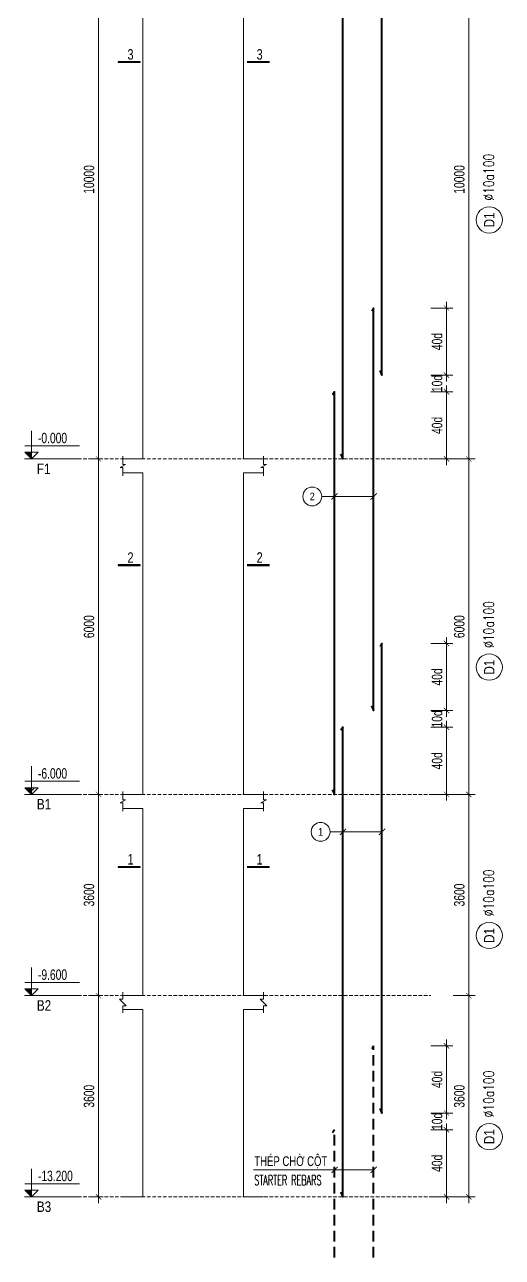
# Model space of a CAD drawing. Header units: millimetres. Extents: x 415878 to 795945, y 85573 to 378758.
# Drawn here: x 415878 to 424428, y 87047 to 109098 of the extents above; entities that cross this region are included whole.
import ezdxf
from ezdxf.enums import TextEntityAlignment as Align

# ---------------------------------------------------------------- set-up
doc = ezdxf.new("R2010")
doc.units = ezdxf.units.MM
doc.linetypes.add('DASHED2', pattern=[9.524999999999999, 6.35, -3.175])
doc.linetypes.add('HIDDEN', pattern=[9.524999999999999, 6.35, -3.175])
doc.layers.get('0').update_dxf_attribs({"lineweight": 20})
doc.layers.get('Defpoints').update_dxf_attribs({"color": 151, "lineweight": 9})
for name, color, linetype, lineweight in [('NDC_S_ANNO', 7, 'Continuous', 20), ('NDC_S_CONTINUOUS', 3, 'Continuous', 20), ('NDC_S_DIM', 1, 'Continuous', 15), ('NDC_S_ENG TEXT', 2, 'Continuous', 20), ('NDC_S_ENG TITLE', 3, 'Continuous', 20), ('NDC_S_HATCH MATERIAL', 8, 'Continuous', 13), ('NDC_S_LEADER', 1, 'Continuous', 15), ('NDC_S_REBAR NO.', 7, 'Continuous', 20), ('NDC_S_REBAR NO. BOX', 1, 'Continuous', 9), ('NDC_S_STIRRUP', 4, 'Continuous', 40), ('NDC_S_TEXT SYMBOL', 7, 'Continuous', 20), ('NDC_S_VN TEXT', 7, 'Continuous', 20)]:
    doc.layers.add(name, color=color, linetype=linetype, lineweight=lineweight)
doc.styles.add('NDC_ANNO', font='', dxfattribs={"width": 0.8})
doc.styles.add('NDC_ARIAL', font='arial.ttf', dxfattribs={"width": 0.85})
doc.styles.add('NDC_DIM', font='', dxfattribs={"width": 0.75})
doc.styles.add('NDC_ROMANS', font='romans.shx', dxfattribs={"width": 0.7})
doc.styles.add('NDC_VIE TXT', font='arial.ttf', dxfattribs={"width": 0.8})
doc.styles.get('NDC_ANNO').set_extended_font_data('Dotum')
doc.styles.get('NDC_DIM').set_extended_font_data('Dotum')
doc.dimstyles.new('NDC_dim_75', dxfattribs={"dimscale": 75, "dimtxt": 2.5, "dimasz": 1.5, "dimexe": 1.5, "dimexo": 2.5, "dimgap": 1, "dimtad": 1, "dimdec": 0, "dimzin": 0, "dimdsep": 46, "dimtxsty": 'NDC_DIM', "dimblk": 'DIMMARK', "dimcen": 0.09, "dimdle": 1.2, "dimclrd": 1, "dimclre": 1, "dimclrt": 3, "dimadec": 0, "dimazin": 0, "dimtfac": 1, "dimtdec": 0, "dimtix": 1, "dimtofl": 0, "dimtmove": 0, "dimatfit": 3, "dimfxl": 8, "dimfxlon": 1, "dimtolj": 1, "dimtzin": 0, "dimarcsym": 0})

# ---------------------------------------------------------------- blocks, each defined once
blk = doc.blocks.new('*U25')
at = {"layer": 'NDC_S_ANNO', "color": 0, "linetype": 'ByBlock', "lineweight": -2}
blk.add_line((-4.357142640116527, 0.002997111644365447), (1.000000217026004, 0.002999782974066001), dxfattribs=at)
at = {"layer": 'NDC_S_ANNO', "ltscale": 0.005, "const_width": 0.5}
blk.add_lwpolyline([(1.000000217026004, 0.002999782974066001), (-4.357142640116527, 0.002997111644365447)], dxfattribs=at)
at = {"layer": 'NDC_S_TEXT SYMBOL', "linetype": 'ByBlock', "lineweight": -2, "style": 'NDC_ANNO', "width": 0.8}
blk.add_attdef('DETAIL', text='', height=2.5, dxfattribs=at).set_placement((-0.635006858396082, 1.824862175366434), align=Align.MIDDLE_RIGHT)
blk = doc.blocks.new('*U26')
at = {"layer": 'NDC_S_ANNO', "color": 0, "linetype": 'ByBlock', "lineweight": -2}
blk.add_line((1.000000217026004, 0.002997111644368654), (-4.357142640116527, 0.002999782974062794), dxfattribs=at)
at = {"layer": 'NDC_S_ANNO', "ltscale": 0.005, "const_width": 0.5}
blk.add_lwpolyline([(1.000000217026004, 0.002999782974066001), (-4.357142640116527, 0.002997111644365447)], dxfattribs=at)
at = {"layer": 'NDC_S_TEXT SYMBOL', "linetype": 'ByBlock', "lineweight": -2, "style": 'NDC_ANNO', "width": 0.8}
blk.add_attdef('DETAIL', text='', height=2.5, dxfattribs=at).set_placement((-0.635006858396082, 1.824862175366434), align=Align.MIDDLE_RIGHT)
blk = doc.blocks.new('DIMMARK')
at = {"layer": 'NDC_S_DIM', "color": 1}
blk.add_line((-1.5, 0), (1, 0), dxfattribs=at)
at = {"layer": 'NDC_S_DIM', "color": 2, "const_width": 0.1}
blk.add_lwpolyline([(-0.4242640687119285, -0.4242640687119285), (0.4242640687119285, 0.4242640687119285)], dxfattribs=at)
blk = doc.blocks.new('*D806')
at = {"layer": 'Defpoints', "color": 0, "transparency": 16777216}
for p in [(417199.4336846744, 91729.39849952538), (417418.0384337736, 91729.39849952538), (417472.3353804901, 88129.39849952536)]:
    blk.add_point(p, dxfattribs=at)
at = {"layer": 'NDC_S_HATCH MATERIAL', "color": 1, "lineweight": -2, "transparency": 16777216}
for p, q in [((417230.5384337736, 91729.39849952538), (417086.9336846744, 91729.39849952538)), ((417199.4336846744, 88241.89849952536), (417199.4336846744, 91616.89849952538)), ((417284.8353804901, 88129.39849952536), (417086.9336846744, 88129.39849952536))]:
    blk.add_line(p, q, dxfattribs=at)
at = {"layer": 'NDC_S_HATCH MATERIAL', "color": 1, "lineweight": -2, "transparency": 16777216, "xscale": 112.5, "yscale": 112.5, "zscale": 112.5}
for p, rotation in [((417199.4336846744, 91729.39849952538), 90), ((417199.4336846744, 88129.39849952536), 270)]:
    blk.add_blockref('DIMMARK', p, dxfattribs=dict(at, rotation=rotation))
at = {"layer": 'NDC_S_HATCH MATERIAL', "color": 3, "transparency": 16777216, "insert": (417030.6836846744, 89929.39849952543), "char_height": 187.5, "attachment_point": 5, "rotation": 90, "style": 'NDC_DIM'}
blk.add_mtext('\\A1;3600', dxfattribs=at)
blk = doc.blocks.new('*D807')
at = {"layer": 'Defpoints', "color": 0, "transparency": 16777216}
for p in [(417199.4336846746, 95329.39849952536), (417418.0384337736, 95329.39849952536), (417418.0384337736, 91729.39849952538)]:
    blk.add_point(p, dxfattribs=at)
at = {"layer": 'NDC_S_HATCH MATERIAL', "color": 1, "lineweight": -2, "transparency": 16777216}
for p, q in [((417230.5384337736, 95329.39849952536), (417086.9336846746, 95329.39849952536)), ((417199.4336846746, 91841.89849952538), (417199.4336846746, 95216.89849952536)), ((417230.5384337736, 91729.39849952538), (417086.9336846746, 91729.39849952538))]:
    blk.add_line(p, q, dxfattribs=at)
at = {"layer": 'NDC_S_HATCH MATERIAL', "color": 1, "lineweight": -2, "transparency": 16777216, "xscale": 112.5, "yscale": 112.5, "zscale": 112.5}
for p, rotation in [((417199.4336846746, 95329.39849952536), 90), ((417199.4336846746, 91729.39849952538), 270)]:
    blk.add_blockref('DIMMARK', p, dxfattribs=dict(at, rotation=rotation))
at = {"layer": 'NDC_S_HATCH MATERIAL', "color": 3, "transparency": 16777216, "insert": (417030.6836846746, 93529.39849952543), "char_height": 187.5, "attachment_point": 5, "rotation": 90, "style": 'NDC_DIM'}
blk.add_mtext('\\A1;3600', dxfattribs=at)
blk = doc.blocks.new('*D808')
at = {"layer": 'Defpoints', "color": 0, "transparency": 16777216}
for p in [(417199.4336846748, 101329.3984995254), (417418.0384337736, 101329.3984995254), (417418.0384337736, 95329.39849952536)]:
    blk.add_point(p, dxfattribs=at)
at = {"layer": 'NDC_S_HATCH MATERIAL', "color": 1, "lineweight": -2, "transparency": 16777216}
for p, q in [((417230.5384337736, 101329.3984995254), (417086.9336846748, 101329.3984995254)), ((417199.4336846748, 95441.89849952536), (417199.4336846748, 101216.8984995254)), ((417230.5384337736, 95329.39849952536), (417086.9336846748, 95329.39849952536))]:
    blk.add_line(p, q, dxfattribs=at)
at = {"layer": 'NDC_S_HATCH MATERIAL', "color": 1, "lineweight": -2, "transparency": 16777216, "xscale": 112.5, "yscale": 112.5, "zscale": 112.5}
for p, rotation in [((417199.4336846748, 101329.3984995254), 90), ((417199.4336846748, 95329.39849952536), 270)]:
    blk.add_blockref('DIMMARK', p, dxfattribs=dict(at, rotation=rotation))
at = {"layer": 'NDC_S_HATCH MATERIAL', "color": 3, "transparency": 16777216, "insert": (417030.6836846748, 98329.39849952541), "char_height": 187.5, "attachment_point": 5, "rotation": 90, "style": 'NDC_DIM'}
blk.add_mtext('\\A1;6000', dxfattribs=at)
blk = doc.blocks.new('*D809')
at = {"layer": 'Defpoints', "color": 0, "transparency": 16777216}
for p in [(417199.433684675, 111329.3984995255), (417418.038433774, 111329.3984995255), (417418.0384337736, 101329.3984995254)]:
    blk.add_point(p, dxfattribs=at)
at = {"layer": 'NDC_S_HATCH MATERIAL', "color": 1, "lineweight": -2, "transparency": 16777216}
for p, q in [((417230.538433774, 111329.3984995255), (417086.933684675, 111329.3984995255)), ((417199.433684675, 101441.8984995254), (417199.433684675, 111216.8984995255)), ((417230.5384337736, 101329.3984995254), (417086.933684675, 101329.3984995254))]:
    blk.add_line(p, q, dxfattribs=at)
at = {"layer": 'NDC_S_HATCH MATERIAL', "color": 1, "lineweight": -2, "transparency": 16777216, "xscale": 112.5, "yscale": 112.5, "zscale": 112.5}
for p, rotation in [((417199.433684675, 111329.3984995255), 90), ((417199.433684675, 101329.3984995254), 270)]:
    blk.add_blockref('DIMMARK', p, dxfattribs=dict(at, rotation=rotation))
at = {"layer": 'NDC_S_HATCH MATERIAL', "color": 3, "transparency": 16777216, "insert": (417030.683684675, 106329.3984995255), "char_height": 187.5, "attachment_point": 5, "rotation": 90, "style": 'NDC_DIM'}
blk.add_mtext('\\A1;10000', dxfattribs=at)
blk = doc.blocks.new('*D845')
at = {"layer": 'Defpoints', "color": 0, "transparency": 16777216}
for p in [(419794.5496749418, 96529.39849952538), (423428.6123127619, 96529.39849952538), (419794.5496749418, 95329.39849952533)]:
    blk.add_point(p, dxfattribs=at)
at = {"layer": 'NDC_S_HATCH MATERIAL', "color": 1, "lineweight": -2, "transparency": 16777216}
for p, q in [((423147.3623127619, 96529.39849952538), (423541.1123127619, 96529.39849952538)), ((423428.6123127619, 95441.89849952533), (423428.6123127619, 96416.89849952538)), ((423147.3623127619, 95329.39849952533), (423541.1123127619, 95329.39849952533))]:
    blk.add_line(p, q, dxfattribs=at)
at = {"layer": 'NDC_S_HATCH MATERIAL', "color": 1, "lineweight": -2, "transparency": 16777216, "xscale": 112.5, "yscale": 112.5, "zscale": 112.5}
for p, rotation in [((423428.6123127619, 96529.39849952538), 90), ((423428.6123127619, 95329.39849952533), 270)]:
    blk.add_blockref('DIMMARK', p, dxfattribs=dict(at, rotation=rotation))
at = {"layer": 'NDC_S_HATCH MATERIAL', "color": 3, "transparency": 16777216, "insert": (423259.8623127619, 95929.39849952541), "char_height": 187.5, "attachment_point": 5, "rotation": 90, "style": 'NDC_DIM'}
blk.add_mtext('\\A1;\\A1;40d', dxfattribs=at)
blk = doc.blocks.new('*D846')
at = {"layer": 'Defpoints', "color": 0, "transparency": 16777216}
for p in [(419794.5496749418, 96829.39849952538), (423428.6123127621, 96829.39849952538), (419794.5496749418, 96529.39849952538)]:
    blk.add_point(p, dxfattribs=at)
at = {"layer": 'NDC_S_HATCH MATERIAL', "color": 1, "lineweight": -2, "transparency": 16777216}
for p, q in [((423428.6123127621, 96941.89849952538), (423428.6123127621, 97054.39849952538)), ((423147.3623127621, 96829.39849952538), (423541.1123127621, 96829.39849952538)), ((423147.3623127621, 96529.39849952538), (423541.1123127621, 96529.39849952538)), ((423428.6123127621, 96416.89849952538), (423428.6123127621, 96304.39849952538))]:
    blk.add_line(p, q, dxfattribs=at)
at = {"layer": 'NDC_S_HATCH MATERIAL', "color": 1, "lineweight": -2, "transparency": 16777216, "xscale": 112.5, "yscale": 112.5, "zscale": 112.5}
for p, rotation in [((423428.6123127621, 96829.39849952538), 270), ((423428.6123127621, 96529.39849952538), 90)]:
    blk.add_blockref('DIMMARK', p, dxfattribs=dict(at, rotation=rotation))
at = {"layer": 'NDC_S_HATCH MATERIAL', "color": 3, "transparency": 16777216, "insert": (423259.8623127621, 96679.39849952544), "char_height": 187.5, "attachment_point": 5, "rotation": 90, "style": 'NDC_DIM'}
blk.add_mtext('\\A1;\\A1;10d', dxfattribs=at)
blk = doc.blocks.new('*D847')
at = {"layer": 'Defpoints', "color": 0, "transparency": 16777216}
for p in [(419794.5496749418, 98029.39849952538), (423428.6123127624, 98029.39849952538), (419794.5496749418, 96829.39849952538)]:
    blk.add_point(p, dxfattribs=at)
at = {"layer": 'NDC_S_HATCH MATERIAL', "color": 1, "lineweight": -2, "transparency": 16777216}
for p, q in [((423147.3623127624, 98029.39849952538), (423541.1123127624, 98029.39849952538)), ((423428.6123127624, 96941.89849952538), (423428.6123127624, 97916.89849952538)), ((423147.3623127624, 96829.39849952538), (423541.1123127624, 96829.39849952538))]:
    blk.add_line(p, q, dxfattribs=at)
at = {"layer": 'NDC_S_HATCH MATERIAL', "color": 1, "lineweight": -2, "transparency": 16777216, "xscale": 112.5, "yscale": 112.5, "zscale": 112.5}
for p, rotation in [((423428.6123127624, 98029.39849952538), 90), ((423428.6123127624, 96829.39849952538), 270)]:
    blk.add_blockref('DIMMARK', p, dxfattribs=dict(at, rotation=rotation))
at = {"layer": 'NDC_S_HATCH MATERIAL', "color": 3, "transparency": 16777216, "insert": (423259.8623127624, 97429.39849952544), "char_height": 187.5, "attachment_point": 5, "rotation": 90, "style": 'NDC_DIM'}
blk.add_mtext('\\A1;\\A1;40d', dxfattribs=at)
blk = doc.blocks.new('*D848')
at = {"layer": 'Defpoints', "color": 0, "transparency": 16777216}
for p in [(419794.5496749418, 102529.3984995251), (423428.6123127628, 102529.3984995251), (419794.5496749418, 101329.3984995254)]:
    blk.add_point(p, dxfattribs=at)
at = {"layer": 'NDC_S_HATCH MATERIAL', "color": 1, "lineweight": -2, "transparency": 16777216}
for p, q in [((423147.3623127628, 102529.3984995251), (423541.1123127628, 102529.3984995251)), ((423428.6123127628, 101441.8984995254), (423428.6123127628, 102416.8984995251)), ((423147.3623127628, 101329.3984995254), (423541.1123127628, 101329.3984995254))]:
    blk.add_line(p, q, dxfattribs=at)
at = {"layer": 'NDC_S_HATCH MATERIAL', "color": 1, "lineweight": -2, "transparency": 16777216, "xscale": 112.5, "yscale": 112.5, "zscale": 112.5}
for p, rotation in [((423428.6123127628, 102529.3984995251), 90), ((423428.6123127628, 101329.3984995254), 270)]:
    blk.add_blockref('DIMMARK', p, dxfattribs=dict(at, rotation=rotation))
at = {"layer": 'NDC_S_HATCH MATERIAL', "color": 3, "transparency": 16777216, "insert": (423259.8623127628, 101929.3984995253), "char_height": 187.5, "attachment_point": 5, "rotation": 90, "style": 'NDC_DIM'}
blk.add_mtext('\\A1;\\A1;40d', dxfattribs=at)
blk = doc.blocks.new('*D849')
at = {"layer": 'Defpoints', "color": 0, "transparency": 16777216}
for p in [(419794.5496749418, 102829.3984995251), (423428.6123127631, 102829.3984995251), (419794.5496749418, 102529.3984995251)]:
    blk.add_point(p, dxfattribs=at)
at = {"layer": 'NDC_S_HATCH MATERIAL', "color": 1, "lineweight": -2, "transparency": 16777216}
for p, q in [((423428.6123127631, 102941.8984995251), (423428.6123127631, 103054.3984995251)), ((423147.3623127631, 102829.3984995251), (423541.1123127631, 102829.3984995251)), ((423147.3623127631, 102529.3984995251), (423541.1123127631, 102529.3984995251)), ((423428.6123127631, 102416.8984995251), (423428.6123127631, 102304.3984995251))]:
    blk.add_line(p, q, dxfattribs=at)
at = {"layer": 'NDC_S_HATCH MATERIAL', "color": 1, "lineweight": -2, "transparency": 16777216, "xscale": 112.5, "yscale": 112.5, "zscale": 112.5}
for p, rotation in [((423428.6123127631, 102829.3984995251), 270), ((423428.6123127631, 102529.3984995251), 90)]:
    blk.add_blockref('DIMMARK', p, dxfattribs=dict(at, rotation=rotation))
at = {"layer": 'NDC_S_HATCH MATERIAL', "color": 3, "transparency": 16777216, "insert": (423259.8623127631, 102679.3984995252), "char_height": 187.5, "attachment_point": 5, "rotation": 90, "style": 'NDC_DIM'}
blk.add_mtext('\\A1;\\A1;10d', dxfattribs=at)
blk = doc.blocks.new('*D850')
at = {"layer": 'Defpoints', "color": 0, "transparency": 16777216}
for p in [(419794.5496749418, 104029.3984995251), (423428.6123127633, 104029.3984995251), (419794.5496749418, 102829.3984995251)]:
    blk.add_point(p, dxfattribs=at)
at = {"layer": 'NDC_S_HATCH MATERIAL', "color": 1, "lineweight": -2, "transparency": 16777216}
for p, q in [((423147.3623127633, 104029.3984995251), (423541.1123127633, 104029.3984995251)), ((423428.6123127633, 102941.8984995251), (423428.6123127633, 103916.8984995251)), ((423147.3623127633, 102829.3984995251), (423541.1123127633, 102829.3984995251))]:
    blk.add_line(p, q, dxfattribs=at)
at = {"layer": 'NDC_S_HATCH MATERIAL', "color": 1, "lineweight": -2, "transparency": 16777216, "xscale": 112.5, "yscale": 112.5, "zscale": 112.5}
for p, rotation in [((423428.6123127633, 104029.3984995251), 90), ((423428.6123127633, 102829.3984995251), 270)]:
    blk.add_blockref('DIMMARK', p, dxfattribs=dict(at, rotation=rotation))
at = {"layer": 'NDC_S_HATCH MATERIAL', "color": 3, "transparency": 16777216, "insert": (423259.8623127633, 103429.3984995252), "char_height": 187.5, "attachment_point": 5, "rotation": 90, "style": 'NDC_DIM'}
blk.add_mtext('\\A1;\\A1;40d', dxfattribs=at)
blk = doc.blocks.new('*D917')
at = {"layer": 'Defpoints', "color": 0, "transparency": 16777216}
for p in [(419794.5496749418, 89329.39849952536), (423428.6123127624, 89329.39849952536), (419794.5496749418, 88129.39849952538)]:
    blk.add_point(p, dxfattribs=at)
at = {"layer": 'NDC_S_VN TEXT', "color": 1, "lineweight": -2, "transparency": 16777216}
for p, q in [((423147.3623127624, 89329.39849952536), (423541.1123127624, 89329.39849952536)), ((423428.6123127624, 88241.89849952538), (423428.6123127624, 89216.89849952536)), ((423147.3623127624, 88129.39849952538), (423541.1123127624, 88129.39849952538))]:
    blk.add_line(p, q, dxfattribs=at)
at = {"layer": 'NDC_S_VN TEXT', "color": 1, "lineweight": -2, "transparency": 16777216, "xscale": 112.5, "yscale": 112.5, "zscale": 112.5}
for p, rotation in [((423428.6123127624, 89329.39849952536), 90), ((423428.6123127624, 88129.39849952538), 270)]:
    blk.add_blockref('DIMMARK', p, dxfattribs=dict(at, rotation=rotation))
at = {"layer": 'NDC_S_VN TEXT', "color": 3, "transparency": 16777216, "insert": (423259.8623127624, 88729.39849952543), "char_height": 187.5, "attachment_point": 5, "rotation": 90, "style": 'NDC_DIM'}
blk.add_mtext('\\A1;40d', dxfattribs=at)
blk = doc.blocks.new('*D918')
at = {"layer": 'Defpoints', "color": 0, "transparency": 16777216}
for p in [(419794.5496749418, 89629.39849952536), (423428.6123127626, 89629.39849952536), (419794.5496749418, 89329.39849952536)]:
    blk.add_point(p, dxfattribs=at)
at = {"layer": 'NDC_S_VN TEXT', "color": 1, "lineweight": -2, "transparency": 16777216}
for p, q in [((423428.6123127626, 89741.89849952536), (423428.6123127626, 89854.39849952536)), ((423147.3623127626, 89629.39849952536), (423541.1123127626, 89629.39849952536)), ((423147.3623127626, 89329.39849952536), (423541.1123127626, 89329.39849952536)), ((423428.6123127626, 89216.89849952536), (423428.6123127626, 89104.39849952536))]:
    blk.add_line(p, q, dxfattribs=at)
at = {"layer": 'NDC_S_VN TEXT', "color": 1, "lineweight": -2, "transparency": 16777216, "xscale": 112.5, "yscale": 112.5, "zscale": 112.5}
for p, rotation in [((423428.6123127626, 89629.39849952536), 270), ((423428.6123127626, 89329.39849952536), 90)]:
    blk.add_blockref('DIMMARK', p, dxfattribs=dict(at, rotation=rotation))
at = {"layer": 'NDC_S_VN TEXT', "color": 3, "transparency": 16777216, "insert": (423259.8623127626, 89479.39849952541), "char_height": 187.5, "attachment_point": 5, "rotation": 90, "style": 'NDC_DIM'}
blk.add_mtext('\\A1;10d', dxfattribs=at)
blk = doc.blocks.new('*D919')
at = {"layer": 'Defpoints', "color": 0, "transparency": 16777216}
for p in [(419794.5496749418, 90829.39849952533), (423428.6123127628, 90829.39849952533), (419794.5496749418, 89629.39849952536)]:
    blk.add_point(p, dxfattribs=at)
at = {"layer": 'NDC_S_VN TEXT', "color": 1, "lineweight": -2, "transparency": 16777216}
for p, q in [((423147.3623127628, 90829.39849952533), (423541.1123127628, 90829.39849952533)), ((423428.6123127628, 89741.89849952536), (423428.6123127628, 90716.89849952533)), ((423147.3623127628, 89629.39849952536), (423541.1123127628, 89629.39849952536))]:
    blk.add_line(p, q, dxfattribs=at)
at = {"layer": 'NDC_S_VN TEXT', "color": 1, "lineweight": -2, "transparency": 16777216, "xscale": 112.5, "yscale": 112.5, "zscale": 112.5}
for p, rotation in [((423428.6123127628, 90829.39849952533), 90), ((423428.6123127628, 89629.39849952536), 270)]:
    blk.add_blockref('DIMMARK', p, dxfattribs=dict(at, rotation=rotation))
at = {"layer": 'NDC_S_VN TEXT', "color": 3, "transparency": 16777216, "insert": (423259.8623127628, 90229.3984995254), "char_height": 187.5, "attachment_point": 5, "rotation": 90, "style": 'NDC_DIM'}
blk.add_mtext('\\A1;\\A1;40d', dxfattribs=at)
blk = doc.blocks.new('*D920')
at = {"layer": 'Defpoints', "color": 0, "transparency": 16777216}
for p in [(419794.5496749418, 91729.39849952536), (423826.9947222872, 91729.39849952536), (419794.5496749418, 88129.39849952533)]:
    blk.add_point(p, dxfattribs=at)
at = {"layer": 'NDC_S_VN TEXT', "color": 1, "lineweight": -2, "transparency": 16777216}
for p, q in [((423545.7447222872, 91729.39849952536), (423939.4947222872, 91729.39849952536)), ((423826.9947222872, 88241.89849952533), (423826.9947222872, 91616.89849952536)), ((423545.7447222872, 88129.39849952533), (423939.4947222872, 88129.39849952533))]:
    blk.add_line(p, q, dxfattribs=at)
at = {"layer": 'NDC_S_VN TEXT', "color": 1, "lineweight": -2, "transparency": 16777216, "xscale": 112.5, "yscale": 112.5, "zscale": 112.5}
for p, rotation in [((423826.9947222872, 91729.39849952536), 90), ((423826.9947222872, 88129.39849952533), 270)]:
    blk.add_blockref('DIMMARK', p, dxfattribs=dict(at, rotation=rotation))
at = {"layer": 'NDC_S_VN TEXT', "color": 3, "transparency": 16777216, "insert": (423658.2447222872, 89929.3984995254), "char_height": 187.5, "attachment_point": 5, "rotation": 90, "style": 'NDC_DIM'}
blk.add_mtext('\\A1;3600', dxfattribs=at)
blk = doc.blocks.new('*D921')
at = {"layer": 'Defpoints', "color": 0, "transparency": 16777216}
for p in [(419794.5496749418, 95329.39849952536), (423826.9947222875, 95329.39849952536), (419794.5496749418, 91729.39849952536)]:
    blk.add_point(p, dxfattribs=at)
at = {"layer": 'NDC_S_VN TEXT', "color": 1, "lineweight": -2, "transparency": 16777216}
for p, q in [((423545.7447222875, 95329.39849952536), (423939.4947222875, 95329.39849952536)), ((423826.9947222875, 91841.89849952536), (423826.9947222875, 95216.89849952536)), ((423545.7447222875, 91729.39849952536), (423939.4947222875, 91729.39849952536))]:
    blk.add_line(p, q, dxfattribs=at)
at = {"layer": 'NDC_S_VN TEXT', "color": 1, "lineweight": -2, "transparency": 16777216, "xscale": 112.5, "yscale": 112.5, "zscale": 112.5}
for p, rotation in [((423826.9947222875, 95329.39849952536), 90), ((423826.9947222875, 91729.39849952536), 270)]:
    blk.add_blockref('DIMMARK', p, dxfattribs=dict(at, rotation=rotation))
at = {"layer": 'NDC_S_VN TEXT', "color": 3, "transparency": 16777216, "insert": (423658.2447222875, 93529.39849952541), "char_height": 187.5, "attachment_point": 5, "rotation": 90, "style": 'NDC_DIM'}
blk.add_mtext('\\A1;3600', dxfattribs=at)
blk = doc.blocks.new('*D922')
at = {"layer": 'Defpoints', "color": 0, "transparency": 16777216}
for p in [(419794.5496749418, 101329.3984995253), (423826.9947222877, 101329.3984995253), (419794.5496749418, 95329.39849952536)]:
    blk.add_point(p, dxfattribs=at)
at = {"layer": 'NDC_S_VN TEXT', "color": 1, "lineweight": -2, "transparency": 16777216}
for p, q in [((423545.7447222877, 101329.3984995253), (423939.4947222877, 101329.3984995253)), ((423826.9947222877, 95441.89849952536), (423826.9947222877, 101216.8984995253)), ((423545.7447222877, 95329.39849952536), (423939.4947222877, 95329.39849952536))]:
    blk.add_line(p, q, dxfattribs=at)
at = {"layer": 'NDC_S_VN TEXT', "color": 1, "lineweight": -2, "transparency": 16777216, "xscale": 112.5, "yscale": 112.5, "zscale": 112.5}
for p, rotation in [((423826.9947222877, 101329.3984995253), 90), ((423826.9947222877, 95329.39849952536), 270)]:
    blk.add_blockref('DIMMARK', p, dxfattribs=dict(at, rotation=rotation))
at = {"layer": 'NDC_S_VN TEXT', "color": 3, "transparency": 16777216, "insert": (423658.2447222877, 98329.3984995254), "char_height": 187.5, "attachment_point": 5, "rotation": 90, "style": 'NDC_DIM'}
blk.add_mtext('\\A1;6000', dxfattribs=at)
blk = doc.blocks.new('*D923')
at = {"layer": 'Defpoints', "color": 0, "transparency": 16777216}
for p in [(419794.5496749418, 111329.3984995254), (423826.9947222878, 111329.3984995254), (419794.5496749418, 101329.3984995253)]:
    blk.add_point(p, dxfattribs=at)
at = {"layer": 'NDC_S_VN TEXT', "color": 1, "lineweight": -2, "transparency": 16777216}
for p, q in [((423545.7447222878, 111329.3984995254), (423939.4947222878, 111329.3984995254)), ((423826.9947222878, 101441.8984995253), (423826.9947222878, 111216.8984995254)), ((423545.7447222878, 101329.3984995253), (423939.4947222878, 101329.3984995253))]:
    blk.add_line(p, q, dxfattribs=at)
at = {"layer": 'NDC_S_VN TEXT', "color": 1, "lineweight": -2, "transparency": 16777216, "xscale": 112.5, "yscale": 112.5, "zscale": 112.5}
for p, rotation in [((423826.9947222878, 111329.3984995254), 90), ((423826.9947222878, 101329.3984995253), 270)]:
    blk.add_blockref('DIMMARK', p, dxfattribs=dict(at, rotation=rotation))
at = {"layer": 'NDC_S_VN TEXT', "color": 3, "transparency": 16777216, "insert": (423658.2447222878, 106329.3984995254), "char_height": 187.5, "attachment_point": 5, "rotation": 90, "style": 'NDC_DIM'}
blk.add_mtext('\\A1;10000', dxfattribs=at)
blk = doc.blocks.new('CD')
at = {"layer": 'NDC_S_ANNO'}
blk.add_hatch(color=3, dxfattribs=at).paths.add_polyline_path([(5.820766091346741e-10, 159.6954857552046), (-161.2010908627417, 159.6954857552046), (5.820766091346741e-10, -5.529727786779404e-10)])
at = {"layer": 'NDC_S_ANNO', "ltscale": 50}
h = blk.add_hatch(dxfattribs=at)
h.set_pattern_fill('ANSI31', color=256, scale=140.6250541793833, style=0)
h.set_pattern_definition([(45, (5.820766091346741e-10, 0), (-315.7122508925224, 315.7122508925224), [])])
h.paths.add_polyline_path([(5.820766091346741e-10, 159.6954857552046), (5.820766091346741e-10, -5.529727786779404e-10), (161.2010908930097, 159.6954857552046)])
for p, q in [((-159.2704896852956, 314.0833880473947), (1146.947077315999, 314.0833880473947)), ((1156.125648126763, 0), (-163.8695725132129, 0))]:
    blk.add_line(p, q, dxfattribs=at)
for points in [[(5.820766091346741e-10, 669.4950748638657), (5.820766091346741e-10, -5.529727786779404e-10)], [(5.820766091346741e-10, -5.529727786779404e-10), (-161.2010908627417, 159.6954857552046), (5.820766091346741e-10, 159.6954857552046)], [(5.820766091346741e-10, -5.529727786779404e-10), (161.2010908930097, 159.6954857552046), (5.820766091346741e-10, 159.6954857552046)]]:
    blk.add_lwpolyline(points, dxfattribs=at)
at = {"layer": 'NDC_S_TEXT SYMBOL', "color": 3, "style": 'NDC_DIM', "width": 0.7}
blk.add_attdef('COT', (153.9534816145897, 374.6377722059842), '', height=250, dxfattribs=at)
blk = doc.blocks.new('MATDUNGCOTC1')
at = {"layer": 'NDC_S_CONTINUOUS'}
for points in [[(417634.5496749418, 101329.3984995254), (417994.5496749418, 101329.3984995254), (417994.5496749418, 111079.3984995254), (417634.5496749418, 111079.3984995254)], [(420154.5496749418, 101329.3984995254), (419794.5496749418, 101329.3984995254), (419794.5496749418, 111079.3984995254), (420154.5496749418, 111079.3984995254)], [(417634.5496749418, 95329.39849952536), (417994.5496749418, 95329.39849952536), (417994.5496749418, 101079.3984995254), (417634.5496749418, 101079.3984995254)], [(420154.5496749418, 95329.39849952536), (419794.5496749418, 95329.39849952536), (419794.5496749418, 101079.3984995254), (420154.5496749418, 101079.3984995254)], [(417634.5496749418, 91729.39849952536), (417994.5496749418, 91729.39849952536), (417994.5496749418, 95079.39849952536), (417634.5496749418, 95079.39849952536)], [(420154.5496749418, 91729.39849952536), (419794.5496749418, 91729.39849952536), (419794.5496749418, 95079.39849952536), (420154.5496749418, 95079.39849952536)], [(417634.5496749418, 88129.39849952536), (417994.5496749418, 88129.39849952536), (417994.5496749418, 91479.39849952536), (417634.5496749418, 91479.39849952536)], [(420154.5496749418, 88129.39849952536), (419794.5496749418, 88129.39849952536), (419794.5496749418, 91479.39849952536), (420154.5496749418, 91479.39849952536)]]:
    blk.add_lwpolyline(points, dxfattribs=at)
at = {"layer": 'NDC_S_DIM', "ltscale": 40}
for points in [[(417634.5496749418, 101029.3984995254), (417634.5496749418, 101179.3984995254), (417584.5496749418, 101179.3984995254), (417684.5496749418, 101229.3984995254), (417634.5496749418, 101229.3984995254), (417634.5496749418, 101379.3984995254)], [(420154.5496749418, 101029.3984995254), (420154.5496749418, 101179.3984995254), (420104.5496749418, 101179.3984995254), (420204.5496749418, 101229.3984995254), (420154.5496749418, 101229.3984995254), (420154.5496749418, 101379.3984995254)], [(417634.5496749418, 95029.39849952536), (417634.5496749418, 95179.39849952536), (417584.5496749418, 95179.39849952536), (417684.5496749418, 95229.39849952536), (417634.5496749418, 95229.39849952536), (417634.5496749418, 95379.39849952536)], [(420154.5496749418, 95029.39849952536), (420154.5496749418, 95179.39849952536), (420104.5496749418, 95179.39849952536), (420204.5496749418, 95229.39849952536), (420154.5496749418, 95229.39849952536), (420154.5496749418, 95379.39849952536)]]:
    blk.add_lwpolyline(points, dxfattribs=at)
at = {"layer": 'NDC_S_DIM'}
for points in [[(417634.5496749418, 91419.39849952536), (417634.5496749418, 91548.10620818773), (417694.5496749418, 91548.10620818773), (417574.5496749418, 91668.10620818773), (417634.5496749418, 91668.10620818773), (417634.5496749418, 91789.39849952536)], [(420154.5496749418, 91419.39849952536), (420154.5496749418, 91548.10620818773), (420214.5496749418, 91548.10620818773), (420094.5496749418, 91668.10620818773), (420154.5496749418, 91668.10620818773), (420154.5496749418, 91789.39849952536)]]:
    blk.add_lwpolyline(points, dxfattribs=at)
at = {"layer": 'NDC_S_HATCH MATERIAL', "linetype": 'DASHED2', "ltscale": 10}
for p, q in [((415877.8793179487, 101329.3984995254), (423147.3623127794, 101329.3984995254)), ((415877.8793179487, 95329.39849952536), (423147.3623127794, 95329.39849952536)), ((415877.8793179487, 91729.39849952536), (423147.3623127794, 91729.39849952536)), ((415877.8793179487, 88129.39849952536), (423147.3623127794, 88129.39849952536))]:
    blk.add_line(p, q, dxfattribs=at)
at = {"layer": 'NDC_S_LEADER', "ltscale": 0.005}
for centre in [(421025.2516528781, 100658.3267508348), (421175.2516528781, 94658.32675083505)]:
    blk.add_circle(centre, 168.749999999483, dxfattribs=at)
at = {"layer": 'NDC_S_REBAR NO. BOX'}
for centre in [(424192.7199499698, 105605.5763106554), (424192.7199499698, 97605.57631065536), (424192.7199499701, 92805.5763106554), (424192.7199499698, 89205.57631065536)]:
    blk.add_circle(centre, 234.8327636705481, dxfattribs=at)
at = {"layer": 'NDC_S_STIRRUP'}
for points in [[(422233.1867700073, 102912.8430402988), (422273.1867700073, 102829.3984995254), (422273.1867700078, 114021.3682989177), (422239.6509448812, 113966.5211277178)], [(421533.1867700073, 101412.8430403024), (421573.1867700073, 101329.398499529), (421573.1867700078, 112521.3682989177), (421539.6509448812, 112466.5211277179)], [(422083.1867700059, 96912.84304029532), (422123.1867700059, 96829.39849952192), (422123.1867700059, 104029.3984995252), (422089.6509448795, 103974.5513283253)], [(421383.1867700059, 95412.84304029893), (421423.1867700059, 95329.39849952553), (421423.1867700059, 102529.3984995253), (421389.6509448793, 102474.5513283254)], [(422233.1867700058, 89712.84304029876), (422273.1867700058, 89629.39849952536), (422273.1867700059, 98029.39849952541), (422239.6509448795, 97974.55132832556)], [(421533.1867700058, 88212.84304030237), (421573.1867700058, 88129.39849952896), (421573.1867700059, 96529.3984995255), (421539.6509448793, 96474.55132832564)]]:
    blk.add_lwpolyline(points, dxfattribs=at)
at = {"layer": 'NDC_S_STIRRUP', "linetype": 'HIDDEN', "ltscale": 30}
for points in [[(422123.1867700058, 87047.34102202489), (422123.1867700058, 90829.39849952533), (422089.6509448793, 90774.55132832547)], [(421423.1867700058, 87047.34102202489), (421423.1867700058, 89329.39849952536), (421389.6509448793, 89274.5513283255)]]:
    blk.add_lwpolyline(points, dxfattribs=at)
at = {"layer": 'NDC_S_DIM', "color": 2, "xscale": 75, "yscale": 75, "zscale": 75}
for name, p, values in [('*U25', (417874.5496651757, 108429.2635092915), {'DETAIL': '3'}), ('*U26', (420185.621093747, 108429.2636295014), {'DETAIL': '3'}), ('*U25', (417874.5496651757, 99429.26350929157), {'DETAIL': '2'}), ('*U26', (420185.621093747, 99429.26362950137), {'DETAIL': '2'}), ('*U25', (417874.5496651757, 94029.26350929157), {'DETAIL': '1'}), ('*U26', (420185.621093747, 94029.26362950137), {'DETAIL': '1'})]:
    blk.add_blockref(name, p, dxfattribs=at).add_auto_attribs(values)
at = {"layer": 'NDC_S_DIM'}
ref = blk.add_blockref('CD', (416000.7814973335, 101329.3984995254), dxfattribs=dict(at, xscale=0.7499999999999999, yscale=0.7499999999999999, zscale=0.7499999999999999))
ref.add_attrib('COT', '-0.000', (416116.2466085444, 101610.3768286798), dxfattribs={"layer": '0', "color": 6, "height": 187.5, "style": 'NDC_DIM', "width": 0.75})
ref = blk.add_blockref('CD', (416000.7814973335, 95329.39849952536), dxfattribs=dict(at, xscale=0.7499999999999999, yscale=0.7499999999999999, zscale=0.7499999999999999))
ref.add_attrib('COT', '-6.000', (416116.2466085444, 95610.37682867984), dxfattribs={"layer": '0', "color": 3, "height": 187.5, "style": 'NDC_DIM', "width": 0.75})
ref = blk.add_blockref('CD', (416000.7814973335, 91729.39849952536), dxfattribs=dict(at, xscale=0.7499999999999999, yscale=0.7499999999999999, zscale=0.7499999999999999))
ref.add_attrib('COT', '-9.600', (416116.2466085444, 92010.37682867984), dxfattribs={"layer": '0', "color": 3, "height": 187.5, "style": 'NDC_DIM', "width": 0.75})
ref = blk.add_blockref('CD', (416000.7814973335, 88129.39849952536), dxfattribs=dict(at, xscale=0.7499999999999999, yscale=0.7499999999999999, zscale=0.7499999999999999))
ref.add_attrib('COT', '-13.200', (416116.2466085444, 88410.37682867984), dxfattribs={"layer": '0', "color": 3, "height": 187.5, "style": 'NDC_DIM', "width": 0.75})
at = {"layer": 'NDC_S_ENG TEXT', "ltscale": 0.8, "insert": (419988.2127024122, 88515.29687719501), "char_height": 175, "attachment_point": 1, "line_spacing_factor": 0.5, "style": 'NDC_ROMANS'}
blk.add_mtext_dynamic_manual_height_columns('{\\W0.6;STARTER REBARS}', width=8644.55153340146, gutter_width=12.96296296296296, heights=[0], dxfattribs=at)
at = {"layer": 'NDC_S_ENG TITLE', "ltscale": 3, "style": 'NDC_ROMANS', "width": 0.75}
for p in [(424277.7981552511, 105949.8512732896), (424277.7981552511, 97949.85127328959), (424277.7981552514, 93149.85127328962), (424277.7981552511, 89549.85127328959)]:
    blk.add_text('%%C10a100', height=187.5, rotation=90, dxfattribs=at).set_placement(p)
at = {"layer": 'NDC_S_REBAR NO.', "style": 'NDC_ARIAL', "width": 0.8}
for p in [(424192.7199499698, 105605.5763106554), (424192.7199499698, 97605.57631065536), (424192.7199499701, 92805.5763106554), (424192.7199499698, 89205.57631065536)]:
    blk.add_text('D1', height=187.5, rotation=90, dxfattribs=at).set_placement(p, align=Align.MIDDLE_CENTER)
at = {"layer": 'NDC_S_VN TEXT', "style": 'NDC_VIE TXT', "width": 0.8}
for s, p in [('F1', (416096.6722435549, 101153.5424893484)), ('B1', (416096.6711569096, 95153.54248934843)), ('B2', (416096.6711569096, 91553.54248934843)), ('B3', (416096.6711569096, 87953.54248934843))]:
    blk.add_text(s, height=187.5, dxfattribs=at).set_placement(p, align=Align.MIDDLE_LEFT)
at = {"layer": 'NDC_S_VN TEXT', "style": 'NDC_ARIAL', "width": 0.85}
for s, p in [('2', (421025.2516528781, 100658.3267508348)), ('1', (421175.2516528781, 94658.32675083505))]:
    blk.add_text(s, height=134.9999999995864, dxfattribs=at).set_placement(p, align=Align.MIDDLE_CENTER)
at = {"layer": 'NDC_S_VN TEXT', "style": 'NDC_ARIAL', "width": 0.7}
blk.add_text('THÉP CHỜ CỘT', height=175, dxfattribs=at).set_placement((419987.8937400422, 88680.58806249633))
at = {"layer": 'NDC_S_HATCH MATERIAL'}
for base, p1, p2, picture, middle in [((417199.433684675, 111329.3984995255), (417418.0384337736, 101329.3984995254), (417418.038433774, 111329.3984995255), '*D809', (417030.683684675, 106329.3984995255)), ((417199.4336846748, 101329.3984995254), (417418.0384337736, 95329.39849952536), (417418.0384337736, 101329.3984995254), '*D808', (417030.6836846748, 98329.39849952541)), ((417199.4336846746, 95329.39849952536), (417418.0384337736, 91729.39849952538), (417418.0384337736, 95329.39849952536), '*D807', (417030.6836846746, 93529.39849952543)), ((417199.4336846744, 91729.39849952538), (417472.3353804901, 88129.39849952536), (417418.0384337736, 91729.39849952538), '*D806', (417030.6836846744, 89929.39849952543))]:
    dim = blk.add_linear_dim(base=base, p1=p1, p2=p2, angle=90, dimstyle='NDC_dim_75', override={"dimtmove": 1}, dxfattribs=at)
    dim.commit()
    dim.dimension.update_dxf_attribs({"geometry": picture, "text_midpoint": middle})
for base, p1, p2, text, picture, middle in [((423428.6123127633, 104029.3984995251), (419794.5496749418, 102829.3984995251), (419794.5496749418, 104029.3984995251), '\\A1;40d', '*D850', (423259.8623127633, 103429.3984995252)), ((423428.6123127631, 102829.3984995251), (419794.5496749418, 102529.3984995251), (419794.5496749418, 102829.3984995251), '\\A1;10d', '*D849', (423259.8623127631, 102679.3984995252)), ((423428.6123127628, 102529.3984995251), (419794.5496749418, 101329.3984995254), (419794.5496749418, 102529.3984995251), '\\A1;40d', '*D848', (423259.8623127628, 101929.3984995253)), ((423428.6123127624, 98029.39849952538), (419794.5496749418, 96829.39849952538), (419794.5496749418, 98029.39849952538), '\\A1;40d', '*D847', (423259.8623127624, 97429.39849952544)), ((423428.6123127621, 96829.39849952538), (419794.5496749418, 96529.39849952538), (419794.5496749418, 96829.39849952538), '\\A1;10d', '*D846', (423259.8623127621, 96679.39849952544)), ((423428.6123127619, 96529.39849952538), (419794.5496749418, 95329.39849952533), (419794.5496749418, 96529.39849952538), '\\A1;40d', '*D845', (423259.8623127619, 95929.39849952541))]:
    dim = blk.add_linear_dim(base=base, p1=p1, p2=p2, angle=90, text=text, dimstyle='NDC_dim_75', override={"dimtmove": 1, "dimfxl": 3.75}, dxfattribs=at)
    dim.commit()
    dim.dimension.update_dxf_attribs({"geometry": picture, "text_midpoint": middle})
at = {"layer": 'NDC_S_VN TEXT'}
for base, p1, p2, override, picture, middle in [((423826.9947222878, 111329.3984995254), (419794.5496749418, 101329.3984995253), (419794.5496749418, 111329.3984995254), {"dimtmove": 1, "dimfxl": 3.75}, '*D923', (423658.2447222878, 106329.3984995254)), ((423826.9947222877, 101329.3984995253), (419794.5496749418, 95329.39849952536), (419794.5496749418, 101329.3984995253), {"dimtmove": 1, "dimfxl": 3.75}, '*D922', (423658.2447222877, 98329.3984995254)), ((423826.9947222875, 95329.39849952536), (419794.5496749418, 91729.39849952536), (419794.5496749418, 95329.39849952536), {"dimtmove": 1, "dimfxl": 3.75}, '*D921', (423658.2447222875, 93529.39849952541)), ((423826.9947222872, 91729.39849952536), (419794.5496749418, 88129.39849952533), (419794.5496749418, 91729.39849952536), {"dimfxl": 3.75}, '*D920', (423658.2447222872, 89929.3984995254))]:
    dim = blk.add_linear_dim(base=base, p1=p1, p2=p2, angle=90, dimstyle='NDC_dim_75', override=override, dxfattribs=at)
    dim.commit()
    dim.dimension.update_dxf_attribs({"geometry": picture, "text_midpoint": middle})
for base, p1, p2, text, override, picture, middle in [((423428.6123127628, 90829.39849952533), (419794.5496749418, 89629.39849952536), (419794.5496749418, 90829.39849952533), '\\A1;40d', {"dimtmove": 1, "dimfxl": 3.75}, '*D919', (423259.8623127628, 90229.3984995254)), ((423428.6123127626, 89629.39849952536), (419794.5496749418, 89329.39849952536), (419794.5496749418, 89629.39849952536), '10d', {"dimtmove": 1, "dimfxl": 3.75}, '*D918', (423259.8623127626, 89479.39849952541)), ((423428.6123127624, 89329.39849952536), (419794.5496749418, 88129.39849952538), (419794.5496749418, 89329.39849952536), '40d', {"dimfxl": 3.75}, '*D917', (423259.8623127624, 88729.39849952543))]:
    dim = blk.add_linear_dim(base=base, p1=p1, p2=p2, angle=90, text=text, dimstyle='NDC_dim_75', override=override, dxfattribs=at)
    dim.commit()
    dim.dimension.update_dxf_attribs({"geometry": picture, "text_midpoint": middle})
at = {"layer": 'NDC_S_DIM'}
for points in [[(422123.1867700058, 88612.42545877915), (419975.876315014, 88612.42545877915)], [(421423.1867700057, 88612.42545877915), (419975.876315014, 88612.42545877915)]]:
    blk.add_leader(points, dimstyle='NDC_dim_75', override={"dimldrblk": 'ARCHTICK'}, dxfattribs=at)
at = {"layer": 'NDC_S_VN TEXT'}
for points in [[(422123.1867700059, 100658.3267508348), (421194.0016528776, 100658.3267508348)], [(421423.1867700059, 100658.3267508348), (421194.0016528776, 100658.3267508348)], [(422273.1867700059, 94658.32675083505), (421344.0016528776, 94658.32675083505)], [(421573.1867700059, 94658.32675083505), (421344.0016528776, 94658.32675083505)]]:
    blk.add_leader(points, dimstyle='NDC_dim_75', override={"dimtmove": 1, "dimldrblk": 'ARCHTICK', "dimfxl": 3.75}, dxfattribs=at)

msp = doc.modelspace()

# ---------------------------------------------------------------- block references
at = {"layer": 'NDC_S_VN TEXT'}
msp.add_blockref('MATDUNGCOTC1', (0, 0), dxfattribs=at)

doc.saveas('drawing.dxf')
